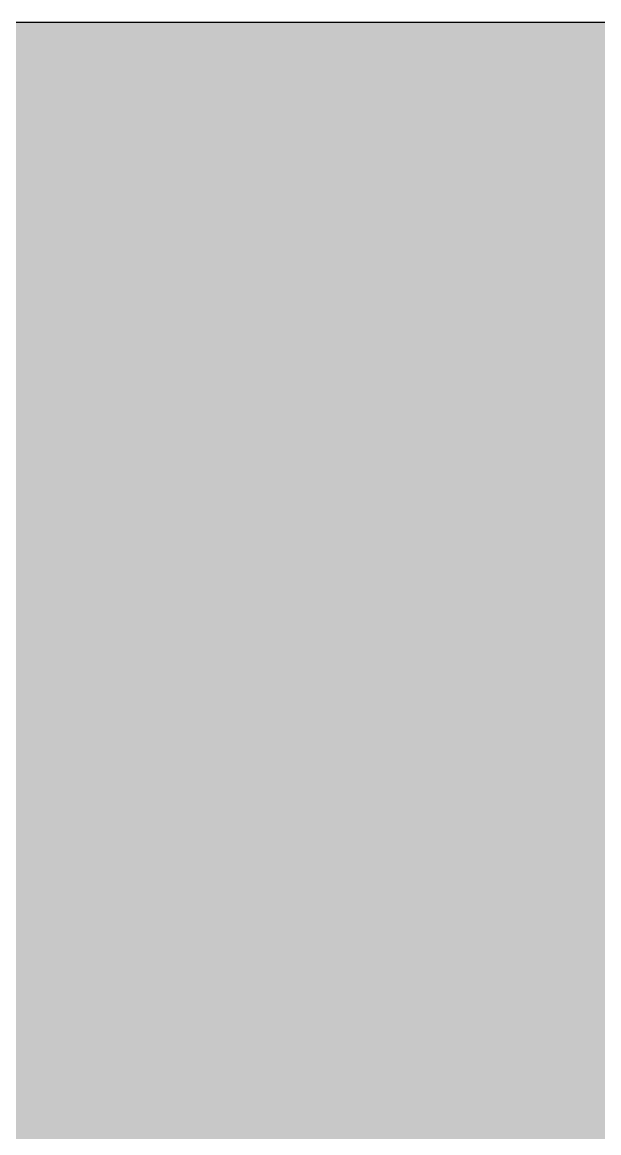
# Model space of a CAD drawing. Header units: millimetres. Extents: x 0 to 318, y 0 to 318.
# Drawn here: x 119.6 to 158.1, y 243.6 to 317.6 of the extents above; entities that cross this region are included whole.
import ezdxf

# ---------------------------------------------------------------- set-up
doc = ezdxf.new("R2010")
doc.units = ezdxf.units.MM

msp = doc.modelspace()

# ---------------------------------------------------------------- hatches: boundary and pattern name
msp.add_hatch(color=254).paths.add_polyline_path([(21.2189, 0.0536), (20.955, 0.0533), (20.6934, 0.0584), (20.4292, 0.066), (20.1676, 0.0787), (19.906, 0.094), (19.6469, 0.1118), (19.3853, 0.1321), (19.1262, 0.1549), (18.8671, 0.1829), (18.608, 0.2134), (18.349, 0.2464), (18.0924, 0.2845), (17.8359, 0.3251), (17.5793, 0.3683), (17.3253, 0.414), (17.0688, 0.4623), (16.8148, 0.5156), (16.5633, 0.5715), (16.3093, 0.6299), (16.0579, 0.6909), (15.809, 0.7544), (15.56, 0.823), (15.3111, 0.8941), (15.0622, 0.9677), (14.8158, 1.0439), (14.5694, 1.1227), (14.3256, 1.2065), (14.0818, 1.2903), (13.8379, 1.3792), (13.5966, 1.4707), (13.3579, 1.5646), (13.1191, 1.6637), (12.8803, 1.7628), (12.6441, 1.8669), (12.4079, 1.9736), (12.1742, 2.0803), (11.9405, 2.192), (11.7094, 2.3089), (11.4808, 2.4257), (11.2522, 2.5451), (11.0236, 2.6695), (10.7975, 2.794), (10.574, 2.9235), (10.3505, 3.0556), (10.1295, 3.1877), (9.9111, 3.3249), (9.6926, 3.4646), (9.4742, 3.6068), (9.2608, 3.7541), (9.0475, 3.9014), (8.8341, 4.0513), (8.6258, 4.2037), (8.4176, 4.3612), (8.2118, 4.5187), (8.0061, 4.6812), (7.8029, 4.8438), (7.6022, 5.0114), (7.4041, 5.1816), (7.206, 5.3518), (7.0129, 5.527), (6.8174, 5.7048), (6.6269, 5.8826), (6.4389, 6.0655), (6.2509, 6.2509), (6.0655, 6.4389), (5.8852, 6.6269), (5.7048, 6.8174), (5.527, 7.0104), (5.3518, 7.206), (5.1816, 7.4041), (5.0114, 7.6022), (4.8463, 7.8029), (4.6812, 8.0061), (4.5187, 8.2118), (4.3612, 8.4176), (4.2062, 8.6258), (4.0513, 8.8341), (3.9014, 9.0475), (3.7541, 9.2608), (3.6068, 9.4742), (3.4646, 9.6926), (3.3249, 9.9085), (3.1877, 10.1295), (3.0556, 10.3505), (2.9235, 10.574), (2.794, 10.7975), (2.6695, 11.0236), (2.5451, 11.2522), (2.4257, 11.4808), (2.3063, 11.7094), (2.192, 11.9405), (2.0803, 12.1742), (1.971, 12.4079), (1.8669, 12.6441), (1.7628, 12.8803), (1.6637, 13.1191), (1.5646, 13.3579), (1.4707, 13.5966), (1.3792, 13.8379), (1.2903, 14.0818), (1.2065, 14.3256), (1.1227, 14.5694), (1.0439, 14.8158), (0.9652, 15.0622), (0.8915, 15.3111), (0.823, 15.56), (0.7544, 15.809), (0.6883, 16.0604), (0.6274, 16.3093), (0.569, 16.5633), (0.5131, 16.8148), (0.4623, 17.0688), (0.4115, 17.3253), (0.3658, 17.5793), (0.3226, 17.8359), (0.2819, 18.0924), (0.2464, 18.3515), (0.2134, 18.608), (0.1829, 18.8671), (0.1549, 19.1262), (0.1295, 19.3878), (0.1092, 19.6469), (0.0914, 19.9085), (0.0762, 20.1701), (0.066, 20.4318), (0.0584, 20.6934), (0.0533, 20.955), (0.0508, 21.2192), (0.0522, 296.387), (0.0533, 296.6491), (0.0584, 296.9108), (0.066, 297.1724), (0.0762, 297.434), (0.0914, 297.6956), (0.1092, 297.9572), (0.1295, 298.2163), (0.1549, 298.4779), (0.1829, 298.737), (0.2134, 298.9961), (0.2464, 299.2526), (0.2819, 299.5117), (0.3226, 299.7683), (0.3658, 300.0248), (0.4115, 300.2788), (0.4623, 300.5328), (0.5131, 300.7868), (0.569, 301.0408), (0.6274, 301.2923), (0.6883, 301.5437), (0.7544, 301.7952), (0.823, 302.0441), (0.8915, 302.293), (0.9652, 302.5419), (1.0439, 302.7883), (1.1227, 303.0322), (1.2065, 303.2785), (1.2903, 303.5224), (1.3792, 303.7637), (1.4707, 304.005), (1.5646, 304.2463), (1.6637, 304.485), (1.7628, 304.7238), (1.8669, 304.96), (1.971, 305.1937), (2.0803, 305.4299), (2.192, 305.6611), (2.3063, 305.8922), (2.4257, 306.1233), (2.5451, 306.3519), (2.6695, 306.578), (2.794, 306.8041), (2.9235, 307.0301), (3.0556, 307.2511), (3.1877, 307.4746), (3.3249, 307.6931), (3.4646, 307.9115), (3.6068, 308.1274), (3.7541, 308.3433), (3.9014, 308.5567), (4.0513, 308.7675), (4.2062, 308.9783), (4.3612, 309.1866), (4.5187, 309.3923), (4.6812, 309.5981), (4.8463, 309.7987), (5.0114, 309.9994), (5.1816, 310.2), (5.3518, 310.3956), (5.527, 310.5912), (5.7048, 310.7842), (5.8852, 310.9747), (6.0655, 311.1652), (6.2509, 311.3532), (6.4389, 311.5361), (6.6269, 311.719), (6.8174, 311.8993), (7.0129, 312.0771), (7.206, 312.2498), (7.4041, 312.4225), (7.6022, 312.5927), (7.8029, 312.7578), (8.0061, 312.9229), (8.2118, 313.0829), (8.4176, 313.243), (8.6258, 313.3979), (8.8341, 313.5503), (9.0475, 313.7027), (9.2608, 313.85), (9.4742, 313.9948), (9.6926, 314.137), (9.9111, 314.2767), (10.1295, 314.4139), (10.3505, 314.5485), (10.574, 314.6806), (10.7975, 314.8101), (11.0236, 314.9346), (11.2522, 315.0591), (11.4808, 315.1784), (11.7094, 315.2953), (11.9405, 315.4096), (12.1742, 315.5213), (12.4079, 315.6306), (12.6441, 315.7372), (12.8803, 315.8414), (13.1191, 315.9404), (13.3579, 316.037), (13.5966, 316.1335), (13.8379, 316.2249), (14.0818, 316.3113), (14.3256, 316.3976), (14.5694, 316.4815), (14.8158, 316.5602), (15.0622, 316.6364), (15.3111, 316.7101), (15.56, 316.7812), (15.809, 316.8498), (16.0579, 316.9133), (16.3093, 316.9742), (16.5633, 317.0326), (16.8148, 317.0885), (17.0688, 317.1419), (17.3253, 317.1901), (17.5793, 317.2384), (17.8359, 317.2816), (18.0924, 317.3197), (18.349, 317.3578), (18.608, 317.3908), (18.8671, 317.4213), (19.1262, 317.4492), (19.3853, 317.4721), (19.6469, 317.4949), (19.906, 317.5127), (20.1676, 317.5254), (20.4292, 317.5381), (20.6934, 317.5457), (20.955, 317.5508), (21.2166, 317.5533), (296.3855, 317.5536), (296.6466, 317.5508), (296.9108, 317.5457), (297.1724, 317.5381), (297.434, 317.5254), (297.6956, 317.5127), (297.9572, 317.4949), (298.2163, 317.4721), (298.4754, 317.4492), (298.737, 317.4213), (298.9936, 317.3908), (299.2526, 317.3578), (299.5092, 317.3197), (299.7683, 317.2816), (300.0223, 317.2384), (300.2788, 317.1901), (300.5328, 317.1419), (300.7868, 317.0885), (301.0408, 317.0326), (301.2923, 316.9742), (301.5437, 316.9133), (301.7952, 316.8498), (302.0441, 316.7812), (302.293, 316.7101), (302.5419, 316.6364), (302.7883, 316.5602), (303.0322, 316.4815), (303.2785, 316.3976), (303.5224, 316.3113), (303.7637, 316.2249), (304.005, 316.1335), (304.2463, 316.037), (304.485, 315.9404), (304.7238, 315.8414), (304.96, 315.7372), (305.1962, 315.6306), (305.4299, 315.5213), (305.6611, 315.4096), (305.8922, 315.2953), (306.1233, 315.1784), (306.3519, 315.0591), (306.5805, 314.9346), (306.8066, 314.8101), (307.0301, 314.6806), (307.2536, 314.5485), (307.4746, 314.4139), (307.6931, 314.2767), (307.9115, 314.137), (308.1274, 313.9948), (308.3433, 313.85), (308.5567, 313.7027), (308.7675, 313.5503), (308.9783, 313.3979), (309.1866, 313.243), (309.3923, 313.0829), (309.5981, 312.9229), (309.7987, 312.7578), (310.0019, 312.5927), (310.2, 312.4225), (310.3956, 312.2498), (310.5912, 312.0771), (310.7842, 311.8993), (310.9773, 311.719), (311.1652, 311.5361), (311.3532, 311.3532), (311.5386, 311.1652), (311.719, 310.9747), (311.8993, 310.7842), (312.0771, 310.5912), (312.2498, 310.3956), (312.4225, 310.2), (312.5927, 309.9994), (312.7578, 309.7987), (312.9229, 309.5981), (313.0829, 309.3923), (313.243, 309.1866), (313.3979, 308.9783), (313.5528, 308.7675), (313.7027, 308.5567), (313.85, 308.3433), (313.9948, 308.1274), (314.137, 307.9115), (314.2767, 307.6931), (314.4139, 307.4746), (314.5485, 307.2511), (314.6806, 307.0301), (314.8101, 306.8041), (314.9346, 306.578), (315.0591, 306.3519), (315.1784, 306.1233), (315.2953, 305.8922), (315.4096, 305.6611), (315.5213, 305.4299), (315.6306, 305.1937), (315.7372, 304.96), (315.8388, 304.7238), (315.9404, 304.485), (316.037, 304.2463), (316.1309, 304.005), (316.2224, 303.7637), (316.3113, 303.5224), (316.3976, 303.2785), (316.4789, 303.0322), (316.5602, 302.7883), (316.6364, 302.5419), (316.7101, 302.293), (316.7812, 302.0441), (316.8472, 301.7952), (316.9133, 301.5437), (316.9742, 301.2923), (317.0326, 301.0408), (317.0885, 300.7868), (317.1393, 300.5328), (317.1901, 300.2788), (317.2358, 300.0248), (317.279, 299.7683), (317.3197, 299.5117), (317.3552, 299.2526), (317.3908, 298.9961), (317.4213, 298.737), (317.4467, 298.4779), (317.4721, 298.2163), (317.4924, 297.9572), (317.5102, 297.6956), (317.5254, 297.434), (317.5356, 297.1724), (317.5432, 296.9108), (317.5483, 296.6491), (317.5508, 296.385), (317.5522, 21.2203), (317.5483, 20.955), (317.5432, 20.6934), (317.5356, 20.4318), (317.5254, 20.1701), (317.5102, 19.9085), (317.4924, 19.6469), (317.4721, 19.3878), (317.4467, 19.1262), (317.4213, 18.8671), (317.3908, 18.608), (317.3552, 18.3515), (317.3197, 18.0924), (317.279, 17.8359), (317.2358, 17.5793), (317.1901, 17.3253), (317.1393, 17.0688), (317.0885, 16.8148), (317.0326, 16.5633), (316.9742, 16.3093), (316.9133, 16.0604), (316.8472, 15.809), (316.7812, 15.56), (316.7101, 15.3111), (316.6364, 15.0622), (316.5602, 14.8158), (316.4789, 14.5694), (316.3976, 14.3256), (316.3113, 14.0818), (316.2224, 13.8379), (316.1309, 13.5966), (316.037, 13.3579), (315.9404, 13.1191), (315.8388, 12.8803), (315.7372, 12.6441), (315.6306, 12.4079), (315.5213, 12.1742), (315.4096, 11.9405), (315.2953, 11.7094), (315.1784, 11.4808), (315.0591, 11.2522), (314.9346, 11.0236), (314.8101, 10.7975), (314.6806, 10.574), (314.5485, 10.3505), (314.4139, 10.1295), (314.2767, 9.9085), (314.137, 9.6926), (313.9948, 9.4742), (313.85, 9.2608), (313.7027, 9.0475), (313.5528, 8.8341), (313.3979, 8.6258), (313.243, 8.4176), (313.0829, 8.2118), (312.9229, 8.0061), (312.7578, 7.8029), (312.5927, 7.6022), (312.4225, 7.4041), (312.2498, 7.206), (312.0771, 7.0104), (311.8993, 6.8174), (311.719, 6.6269), (311.5386, 6.4389), (311.3532, 6.2509), (311.1652, 6.0655), (310.9773, 5.8826), (310.7842, 5.7048), (310.5912, 5.527), (310.3956, 5.3518), (310.2, 5.1816), (310.0019, 5.0114), (309.7987, 4.8438), (309.5981, 4.6812), (309.3923, 4.5187), (309.1866, 4.3612), (308.9783, 4.2037), (308.7675, 4.0513), (308.5567, 3.9014), (308.3433, 3.7541), (308.1274, 3.6068), (307.9115, 3.4646), (307.6931, 3.3249), (307.4746, 3.1877), (307.2536, 3.0556), (307.0301, 2.9235), (306.8066, 2.794), (306.5805, 2.6695), (306.3519, 2.5451), (306.1233, 2.4257), (305.8922, 2.3089), (305.6611, 2.192), (305.4299, 2.0803), (305.1962, 1.9736), (304.96, 1.8669), (304.7238, 1.7628), (304.485, 1.6637), (304.2463, 1.5646), (304.005, 1.4707), (303.7637, 1.3792), (303.5224, 1.2903), (303.2785, 1.2065), (303.0322, 1.1227), (302.7883, 1.0439), (302.5419, 0.9677), (302.293, 0.8941), (302.0441, 0.823), (301.7952, 0.7544), (301.5437, 0.6909), (301.2923, 0.6299), (301.0408, 0.5715), (300.7868, 0.5156), (300.5328, 0.4623), (300.2788, 0.414), (300.0223, 0.3683), (299.7683, 0.3251), (299.5092, 0.2845), (299.2526, 0.2464), (298.9936, 0.2134), (298.737, 0.1829), (298.4754, 0.1549), (298.2163, 0.1321), (297.9572, 0.1118), (297.6956, 0.094), (297.434, 0.0787), (297.1724, 0.066), (296.9108, 0.0584), (296.6466, 0.0533), (296.385, 0.0533)])
h = msp.add_hatch(color=59)
h.paths.add_polyline_path([(21.2189, 5.3453), (21.021, 5.3442), (20.8229, 5.3492), (20.6273, 5.3543), (20.4318, 5.3645), (20.2336, 5.3746), (20.0381, 5.3873), (19.8425, 5.4026), (19.6494, 5.4229), (19.4539, 5.4432), (19.2608, 5.4661), (19.0678, 5.4915), (18.8747, 5.5169), (18.6817, 5.5474), (18.4887, 5.5804), (18.2982, 5.6159), (18.1077, 5.6515), (17.9172, 5.6921), (17.7267, 5.7328), (17.5362, 5.776), (17.3482, 5.8217), (17.1602, 5.8699), (16.9723, 5.9207), (16.7869, 5.9741), (16.6014, 6.03), (16.416, 6.0884), (16.2306, 6.1468), (16.0477, 6.2103), (15.8648, 6.2738), (15.6845, 6.3398), (15.5016, 6.4084), (15.3213, 6.4795), (15.1435, 6.5532), (14.9657, 6.6269), (14.7879, 6.7056), (14.6101, 6.7843), (14.4348, 6.8656), (14.2596, 6.9494), (14.0868, 7.0358), (13.9141, 7.1222), (13.7439, 7.2136), (13.5712, 7.305), (13.4036, 7.4016), (13.2359, 7.4981), (13.0683, 7.5946), (12.9007, 7.6962), (12.7356, 7.7978), (12.573, 7.9045), (12.4104, 8.0112), (12.2504, 8.1204), (12.0904, 8.2296), (11.9304, 8.3439), (11.7729, 8.4582), (11.618, 8.575), (11.463, 8.6944), (11.3081, 8.8163), (11.1582, 8.9383), (11.0058, 9.0627), (10.856, 9.1897), (10.7086, 9.3193), (10.5639, 9.4513), (10.4191, 9.5834), (10.2743, 9.718), (10.1321, 9.8552), (9.9924, 9.9924), (9.8527, 10.1346), (9.718, 10.2743), (9.5834, 10.4191), (9.4488, 10.5639), (9.3193, 10.7112), (9.1897, 10.8585), (9.0627, 11.0058), (8.9383, 11.1582), (8.8138, 11.3106), (8.6944, 11.463), (8.575, 11.618), (8.4582, 11.7729), (8.3439, 11.9304), (8.2296, 12.0904), (8.1178, 12.2504), (8.0112, 12.4104), (7.9019, 12.573), (7.7978, 12.7381), (7.6962, 12.9007), (7.5946, 13.0683), (7.4955, 13.2359), (7.399, 13.4036), (7.305, 13.5712), (7.2136, 13.7439), (7.1222, 13.9141), (7.0358, 14.0868), (6.9494, 14.2596), (6.8656, 14.4348), (6.7843, 14.6101), (6.7031, 14.7879), (6.6269, 14.9657), (6.5507, 15.1435), (6.477, 15.3213), (6.4084, 15.5016), (6.3398, 15.6845), (6.2713, 15.8648), (6.2078, 16.0477), (6.1468, 16.2306), (6.0858, 16.416), (6.03, 16.6014), (5.9741, 16.7869), (5.9207, 16.9748), (5.8699, 17.1602), (5.8217, 17.3482), (5.776, 17.5362), (5.7302, 17.7267), (5.6896, 17.9172), (5.6515, 18.1077), (5.6134, 18.2982), (5.5778, 18.4887), (5.5474, 18.6817), (5.5169, 18.8747), (5.4889, 19.0678), (5.4635, 19.2608), (5.4407, 19.4539), (5.4204, 19.6494), (5.4026, 19.845), (5.3873, 20.0406), (5.3721, 20.2362), (5.3619, 20.4318), (5.3543, 20.6273), (5.3467, 20.8255), (5.3442, 21.021), (5.3416, 21.2192), (5.3439, 296.387), (5.3442, 296.5831), (5.3467, 296.7787), (5.3543, 296.9768), (5.3619, 297.1724), (5.3721, 297.368), (5.3873, 297.5635), (5.4026, 297.7591), (5.4204, 297.9547), (5.4407, 298.1477), (5.4635, 298.3433), (5.4889, 298.5364), (5.5169, 298.7294), (5.5474, 298.9224), (5.5778, 299.1155), (5.6134, 299.306), (5.6515, 299.4965), (5.6896, 299.687), (5.7302, 299.8775), (5.776, 300.0654), (5.8217, 300.2559), (5.8699, 300.4439), (5.9207, 300.6293), (5.9741, 300.8173), (6.03, 301.0027), (6.0858, 301.1881), (6.1468, 301.371), (6.2078, 301.5539), (6.2713, 301.7368), (6.3398, 301.9196), (6.4084, 302.1), (6.477, 302.2803), (6.5507, 302.4607), (6.6269, 302.6385), (6.7031, 302.8163), (6.7843, 302.9915), (6.8656, 303.1693), (6.9494, 303.342), (7.0358, 303.5173), (7.1222, 303.69), (7.2136, 303.8602), (7.305, 304.0304), (7.399, 304.2006), (7.4955, 304.3682), (7.5946, 304.5358), (7.6962, 304.7009), (7.7978, 304.866), (7.9019, 305.0311), (8.0112, 305.1937), (8.1178, 305.3537), (8.2296, 305.5137), (8.3439, 305.6738), (8.4582, 305.8312), (8.575, 305.9862), (8.6944, 306.1411), (8.8138, 306.2935), (8.9383, 306.4459), (9.0627, 306.5958), (9.1897, 306.7456), (9.3193, 306.893), (9.4488, 307.0403), (9.5834, 307.1851), (9.718, 307.3298), (9.8527, 307.4695), (9.9924, 307.6118), (10.1321, 307.7489), (10.2743, 307.8861), (10.4191, 308.0207), (10.5639, 308.1528), (10.7086, 308.2849), (10.856, 308.4144), (11.0058, 308.5414), (11.1582, 308.6659), (11.3081, 308.7878), (11.463, 308.9097), (11.618, 309.0291), (11.7729, 309.1459), (11.9304, 309.2602), (12.0904, 309.3745), (12.2504, 309.4838), (12.4104, 309.593), (12.573, 309.6997), (12.7356, 309.8038), (12.9007, 309.9079), (13.0683, 310.0095), (13.2359, 310.1061), (13.4036, 310.2026), (13.5712, 310.2991), (13.7439, 310.3905), (13.9141, 310.4794), (14.0868, 310.5683), (14.2596, 310.6547), (14.4348, 310.7385), (14.6101, 310.8198), (14.7879, 310.8985), (14.9657, 310.9773), (15.1435, 311.0509), (15.3213, 311.1246), (15.5016, 311.1957), (15.6845, 311.2643), (15.8648, 311.3303), (16.0477, 311.3938), (16.2306, 311.4573), (16.416, 311.5158), (16.6014, 311.5742), (16.7869, 311.6301), (16.9723, 311.6834), (17.1602, 311.7342), (17.3482, 311.7825), (17.5362, 311.8282), (17.7267, 311.8714), (17.9172, 311.9145), (18.1077, 311.9526), (18.2982, 311.9907), (18.4887, 312.0238), (18.6817, 312.0568), (18.8747, 312.0873), (19.0678, 312.1152), (19.2608, 312.1406), (19.4539, 312.1635), (19.6494, 312.1838), (19.8425, 312.2016), (20.0381, 312.2168), (20.2336, 312.2295), (20.4318, 312.2422), (20.6273, 312.2498), (20.8229, 312.2549), (21.021, 312.26), (21.2166, 312.26), (296.3855, 312.262), (296.5806, 312.26), (296.7787, 312.2549), (296.9743, 312.2498), (297.1724, 312.2422), (297.368, 312.2295), (297.5635, 312.2168), (297.7591, 312.2016), (297.9547, 312.1838), (298.1477, 312.1635), (298.3433, 312.1406), (298.5364, 312.1152), (298.7294, 312.0873), (298.9224, 312.0568), (299.1129, 312.0238), (299.306, 311.9907), (299.4965, 311.9526), (299.687, 311.9145), (299.8775, 311.8714), (300.0654, 311.8282), (300.2534, 311.7825), (300.4414, 311.7342), (300.6293, 311.6834), (300.8173, 311.6301), (301.0027, 311.5742), (301.1881, 311.5158), (301.371, 311.4573), (301.5539, 311.3938), (301.7368, 311.3303), (301.9196, 311.2643), (302.1, 311.1957), (302.2803, 311.1246), (302.4607, 311.0509), (302.6385, 310.9773), (302.8163, 310.8985), (302.9915, 310.8198), (303.1693, 310.7385), (303.342, 310.6547), (303.5173, 310.5683), (303.69, 310.4794), (303.8602, 310.3905), (304.0304, 310.2991), (304.2006, 310.2026), (304.3682, 310.1061), (304.5358, 310.0095), (304.7009, 309.9079), (304.866, 309.8038), (305.0311, 309.6997), (305.1912, 309.593), (305.3537, 309.4838), (305.5137, 309.3745), (305.6712, 309.2602), (305.8287, 309.1459), (305.9862, 309.0291), (306.1411, 308.9097), (306.2935, 308.7878), (306.4459, 308.6659), (306.5958, 308.5414), (306.7456, 308.4144), (306.893, 308.2849), (307.0403, 308.1528), (307.1851, 308.0207), (307.3273, 307.8861), (307.4695, 307.7489), (307.6092, 307.6118), (307.7489, 307.4695), (307.8861, 307.3298), (308.0207, 307.1851), (308.1528, 307.0403), (308.2849, 306.893), (308.4119, 306.7456), (308.5389, 306.5958), (308.6659, 306.4459), (308.7878, 306.2935), (308.9097, 306.1411), (309.0266, 305.9862), (309.1459, 305.8312), (309.2602, 305.6738), (309.372, 305.5137), (309.4838, 305.3537), (309.593, 305.1937), (309.6997, 305.0311), (309.8038, 304.866), (309.9079, 304.7009), (310.007, 304.5358), (310.1061, 304.3682), (310.2026, 304.2006), (310.2966, 304.0304), (310.3905, 303.8602), (310.4794, 303.69), (310.5683, 303.5173), (310.6547, 303.342), (310.7385, 303.1693), (310.8198, 302.9915), (310.8985, 302.8163), (310.9773, 302.6385), (311.0509, 302.4607), (311.1246, 302.2803), (311.1957, 302.1), (311.2643, 301.9196), (311.3303, 301.7368), (311.3938, 301.5539), (311.4573, 301.371), (311.5158, 301.1881), (311.5742, 301.0027), (311.6275, 300.8173), (311.6809, 300.6293), (311.7317, 300.4439), (311.7799, 300.2559), (311.8256, 300.0654), (311.8714, 299.8775), (311.912, 299.687), (311.9526, 299.4965), (311.9882, 299.306), (312.0238, 299.1155), (312.0542, 298.9224), (312.0847, 298.7294), (312.1127, 298.5364), (312.1381, 298.3433), (312.1609, 298.1477), (312.1812, 297.9547), (312.199, 297.7591), (312.2143, 297.5635), (312.2295, 297.368), (312.2397, 297.1724), (312.2473, 296.9768), (312.2549, 296.7787), (312.2574, 296.5831), (312.26, 296.385), (312.2605, 21.2203), (312.2574, 21.021), (312.2549, 20.8255), (312.2473, 20.6273), (312.2397, 20.4318), (312.2295, 20.2362), (312.2143, 20.0406), (312.199, 19.845), (312.1812, 19.6494), (312.1609, 19.4539), (312.1381, 19.2608), (312.1127, 19.0678), (312.0847, 18.8747), (312.0542, 18.6817), (312.0238, 18.4887), (311.9882, 18.2982), (311.9526, 18.1077), (311.912, 17.9172), (311.8714, 17.7267), (311.8256, 17.5362), (311.7799, 17.3482), (311.7317, 17.1602), (311.6809, 16.9748), (311.6275, 16.7869), (311.5742, 16.6014), (311.5158, 16.416), (311.4573, 16.2306), (311.3938, 16.0477), (311.3303, 15.8648), (311.2643, 15.6845), (311.1957, 15.5016), (311.1246, 15.3213), (311.0509, 15.1435), (310.9773, 14.9657), (310.8985, 14.7879), (310.8198, 14.6101), (310.7385, 14.4348), (310.6547, 14.2596), (310.5683, 14.0868), (310.4794, 13.9141), (310.3905, 13.7439), (310.2966, 13.5712), (310.2026, 13.4036), (310.1061, 13.2359), (310.007, 13.0683), (309.9079, 12.9007), (309.8038, 12.7381), (309.6997, 12.573), (309.593, 12.4104), (309.4838, 12.2504), (309.372, 12.0904), (309.2602, 11.9304), (309.1459, 11.7729), (309.0266, 11.618), (308.9097, 11.463), (308.7878, 11.3106), (308.6659, 11.1582), (308.5389, 11.0058), (308.4119, 10.8585), (308.2849, 10.7112), (308.1528, 10.5639), (308.0207, 10.4191), (307.8861, 10.2743), (307.7489, 10.1346), (307.6092, 9.9924), (307.4695, 9.8552), (307.3273, 9.718), (307.1851, 9.5834), (307.0403, 9.4513), (306.893, 9.3193), (306.7456, 9.1897), (306.5958, 9.0627), (306.4459, 8.9383), (306.2935, 8.8163), (306.1411, 8.6944), (305.9862, 8.575), (305.8287, 8.4582), (305.6712, 8.3439), (305.5137, 8.2296), (305.3537, 8.1204), (305.1912, 8.0112), (305.0311, 7.9045), (304.866, 7.7978), (304.7009, 7.6962), (304.5358, 7.5946), (304.3682, 7.4981), (304.2006, 7.4016), (304.0304, 7.305), (303.8602, 7.2136), (303.69, 7.1222), (303.5173, 7.0358), (303.342, 6.9494), (303.1693, 6.8656), (302.9915, 6.7843), (302.8163, 6.7056), (302.6385, 6.6269), (302.4607, 6.5532), (302.2803, 6.4795), (302.1, 6.4084), (301.9196, 6.3398), (301.7368, 6.2738), (301.5539, 6.2103), (301.371, 6.1468), (301.1881, 6.0884), (301.0027, 6.03), (300.8173, 5.9741), (300.6293, 5.9207), (300.4414, 5.8699), (300.2534, 5.8217), (300.0654, 5.776), (299.8775, 5.7328), (299.687, 5.6921), (299.4965, 5.6515), (299.306, 5.6159), (299.1129, 5.5804), (298.9224, 5.5474), (298.7294, 5.5169), (298.5364, 5.4915), (298.3433, 5.4661), (298.1477, 5.4432), (297.9547, 5.4229), (297.7591, 5.4026), (297.5635, 5.3873), (297.368, 5.3746), (297.1724, 5.3645), (296.9743, 5.3543), (296.7787, 5.3492), (296.5806, 5.3442), (296.385, 5.3442)])
h.paths.add_polyline_path([(21.2189, 12.4008), (20.9906, 12.4028), (20.7645, 12.4104), (20.5384, 12.4257), (20.3149, 12.446), (20.0939, 12.4714), (19.8755, 12.5019), (19.6571, 12.5374), (19.4412, 12.5781), (19.2253, 12.6263), (19.0144, 12.6771), (18.8036, 12.733), (18.5953, 12.7965), (18.3896, 12.8626), (18.1864, 12.9337), (17.9832, 13.0124), (17.7851, 13.0937), (17.5895, 13.1775), (17.3939, 13.269), (17.2034, 13.3655), (17.0155, 13.4645), (16.8275, 13.5687), (16.6446, 13.6754), (16.4643, 13.7897), (16.2865, 13.9065), (16.1138, 14.0259), (15.941, 14.1503), (15.7734, 14.2799), (15.6083, 14.4145), (15.4457, 14.5491), (15.2883, 14.6914), (15.1333, 14.8336), (14.9809, 14.9835), (14.8336, 15.1333), (14.6888, 15.2883), (14.5491, 15.4483), (14.412, 15.6083), (14.2799, 15.7734), (14.1503, 15.941), (14.0259, 16.1138), (13.904, 16.2865), (13.7871, 16.4643), (13.6754, 16.6446), (13.5661, 16.83), (13.462, 17.0155), (13.3629, 17.2034), (13.269, 17.3939), (13.1775, 17.5895), (13.0912, 17.7851), (13.0099, 17.9857), (12.9337, 18.1864), (12.8626, 18.3896), (12.794, 18.5953), (12.733, 18.8036), (12.6771, 19.0144), (12.6238, 19.2278), (12.5781, 19.4412), (12.5349, 19.6571), (12.4993, 19.8755), (12.4689, 20.0965), (12.4435, 20.3175), (12.4231, 20.541), (12.4104, 20.7645), (12.4003, 20.9906), (12.3977, 21.2192), (12.3994, 296.387), (12.4003, 296.6136), (12.4104, 296.8396), (12.4231, 297.0632), (12.4435, 297.2867), (12.4689, 297.5077), (12.4993, 297.7286), (12.5349, 297.9471), (12.5781, 298.163), (12.6238, 298.3763), (12.6771, 298.5897), (12.733, 298.8005), (12.794, 299.0088), (12.8626, 299.2145), (12.9337, 299.4177), (13.0099, 299.6184), (13.0912, 299.8191), (13.1775, 300.0146), (13.269, 300.2077), (13.3629, 300.4007), (13.462, 300.5887), (13.5661, 300.7741), (13.6754, 300.9595), (13.7871, 301.1399), (13.904, 301.3151), (14.0259, 301.4904), (14.1503, 301.6631), (14.2799, 301.8307), (14.412, 301.9958), (14.5491, 302.1559), (14.6888, 302.3159), (14.8336, 302.4708), (14.9809, 302.6207), (15.1333, 302.7705), (15.2883, 302.9128), (15.4457, 303.055), (15.6083, 303.1896), (15.7734, 303.3243), (15.941, 303.4538), (16.1138, 303.5783), (16.2865, 303.6976), (16.4643, 303.8145), (16.6446, 303.9288), (16.8275, 304.0355), (17.0155, 304.1396), (17.2034, 304.2412), (17.3939, 304.3352), (17.5895, 304.4266), (17.7851, 304.513), (17.9832, 304.5943), (18.1864, 304.6705), (18.3896, 304.7416), (18.5953, 304.8076), (18.8036, 304.8711), (19.0144, 304.927), (19.2253, 304.9803), (19.4412, 305.0261), (19.6571, 305.0667), (19.8755, 305.1023), (20.0939, 305.1353), (20.3149, 305.1607), (20.5384, 305.1785), (20.7645, 305.1937), (20.9906, 305.2013), (21.2166, 305.2039), (296.3855, 305.2064), (296.611, 305.2013), (296.8371, 305.1937), (297.0632, 305.1785), (297.2867, 305.1607), (297.5077, 305.1353), (297.7286, 305.1023), (297.9445, 305.0667), (298.163, 305.0261), (298.3763, 304.9803), (298.5897, 304.927), (298.798, 304.8711), (299.0063, 304.8076), (299.212, 304.7416), (299.4177, 304.6705), (299.6184, 304.5943), (299.8165, 304.513), (300.0146, 304.4266), (300.2077, 304.3352), (300.4007, 304.2412), (300.5887, 304.1396), (300.7741, 304.0355), (300.957, 303.9288), (301.1373, 303.8145), (301.3151, 303.6976), (301.4904, 303.5783), (301.6606, 303.4538), (301.8307, 303.3243), (301.9933, 303.1896), (302.1559, 303.055), (302.3133, 302.9128), (302.4683, 302.7705), (302.6207, 302.6207), (302.768, 302.4708), (302.9128, 302.3159), (303.0525, 302.1559), (303.1896, 301.9958), (303.3217, 301.8307), (303.4513, 301.6631), (303.5757, 301.4904), (303.6976, 301.3151), (303.8145, 301.1399), (303.9262, 300.9595), (304.0355, 300.7741), (304.1396, 300.5887), (304.2387, 300.4007), (304.3352, 300.2077), (304.4241, 300.0146), (304.5104, 299.8191), (304.5917, 299.6184), (304.6679, 299.4177), (304.7416, 299.2145), (304.8076, 299.0088), (304.8686, 298.8005), (304.927, 298.5897), (304.9778, 298.3763), (305.0235, 298.163), (305.0667, 297.9471), (305.1023, 297.7286), (305.1327, 297.5077), (305.1581, 297.2867), (305.1785, 297.0632), (305.1912, 296.8396), (305.2013, 296.6136), (305.2039, 296.385), (305.205, 21.2203), (305.2013, 20.9906), (305.1912, 20.7645), (305.1785, 20.541), (305.1581, 20.3175), (305.1327, 20.0965), (305.1023, 19.8755), (305.0667, 19.6571), (305.0235, 19.4412), (304.9778, 19.2278), (304.927, 19.0144), (304.8686, 18.8036), (304.8076, 18.5953), (304.7416, 18.3896), (304.6679, 18.1864), (304.5917, 17.9857), (304.5104, 17.7851), (304.4241, 17.5895), (304.3352, 17.3939), (304.2387, 17.2034), (304.1396, 17.0155), (304.0355, 16.83), (303.9262, 16.6446), (303.8145, 16.4643), (303.6976, 16.2865), (303.5757, 16.1138), (303.4513, 15.941), (303.3217, 15.7734), (303.1896, 15.6083), (303.0525, 15.4483), (302.9128, 15.2883), (302.768, 15.1333), (302.6207, 14.9835), (302.4683, 14.8336), (302.3133, 14.6914), (302.1559, 14.5491), (301.9933, 14.4145), (301.8307, 14.2799), (301.6606, 14.1503), (301.4904, 14.0259), (301.3151, 13.9065), (301.1373, 13.7897), (300.957, 13.6754), (300.7741, 13.5687), (300.5887, 13.4645), (300.4007, 13.3655), (300.2077, 13.269), (300.0146, 13.1775), (299.8165, 13.0937), (299.6184, 13.0124), (299.4177, 12.9337), (299.212, 12.8626), (299.0063, 12.7965), (298.798, 12.733), (298.5897, 12.6771), (298.3763, 12.6263), (298.163, 12.5781), (297.9445, 12.5374), (297.7286, 12.5019), (297.5077, 12.4714), (297.2867, 12.446), (297.0632, 12.4257), (296.8371, 12.4104), (296.611, 12.4028), (296.385, 12.4003)], flags=16)
h = msp.add_hatch(color=59)
edge = h.paths.add_edge_path()
edge.add_line((153.6732, 266.5772), (153.6675, 267.208))
edge.add_line((153.6675, 267.208), (153.6598, 267.8303))
edge.add_line((153.6598, 267.8303), (153.6421, 268.445))
edge.add_line((153.6421, 268.445), (153.6192, 269.052))
edge.add_line((153.6192, 269.052), (153.5887, 269.6515))
edge.add_line((153.5887, 269.6515), (153.5532, 270.2408))
edge.add_line((153.5532, 270.2408), (153.51, 270.8224))
edge.add_line((153.51, 270.8224), (153.4592, 271.3939))
edge.add_line((153.4592, 271.3939), (153.4008, 271.9603))
edge.add_line((153.4008, 271.9603), (153.3373, 272.5141))
edge.add_line((153.3373, 272.5141), (153.2687, 273.0627))
edge.add_line((153.2687, 273.0627), (153.1899, 273.6012))
edge.add_line((153.1899, 273.6012), (153.1061, 274.132))
edge.add_line((153.1061, 274.132), (153.0147, 274.6527))
edge.add_line((153.0147, 274.6527), (152.9156, 275.1633))
edge.add_line((152.9156, 275.1633), (152.8115, 275.6662))
edge.add_line((152.8115, 275.6662), (152.6997, 276.1615))
edge.add_line((152.6997, 276.1615), (152.5803, 276.6466))
edge.add_line((152.5803, 276.6466), (152.4533, 277.1216))
edge.add_line((152.4533, 277.1216), (152.3187, 277.589))
edge.add_line((152.3187, 277.589), (152.179, 278.0462))
edge.add_line((152.179, 278.0462), (152.0317, 278.4958))
edge.add_line((152.0317, 278.4958), (151.8768, 278.9326))
edge.add_line((151.8768, 278.9326), (151.7142, 279.3619))
edge.add_line((151.7142, 279.3619), (151.544, 279.7835))
edge.add_line((151.544, 279.7835), (151.3688, 280.1925))
edge.add_line((151.3688, 280.1925), (151.1859, 280.5938))
edge.add_line((151.1859, 280.5938), (150.9928, 280.985))
edge.add_line((150.9928, 280.985), (150.7947, 281.366))
edge.add_line((150.7947, 281.366), (150.589, 281.7393))
edge.add_line((150.589, 281.7393), (150.3756, 282.1))
edge.add_line((150.3756, 282.1), (150.1572, 282.4531))
edge.add_line((150.1572, 282.4531), (149.9286, 282.796))
edge.add_line((149.9286, 282.796), (149.6924, 283.1287))
edge.add_line((149.6924, 283.1287), (149.4511, 283.4488))
edge.add_line((149.4511, 283.4488), (149.1996, 283.7612))
edge.add_line((149.1996, 283.7612), (148.9405, 284.0634))
edge.add_line((148.9405, 284.0634), (148.6764, 284.3555))
edge.add_line((148.6764, 284.3555), (148.4046, 284.6375))
edge.add_line((148.4046, 284.6375), (148.1226, 284.9093))
edge.add_line((148.1226, 284.9093), (147.8356, 285.1683))
edge.add_line((147.8356, 285.1683), (147.5384, 285.4198))
edge.add_line((147.5384, 285.4198), (147.2362, 285.6586))
edge.add_line((147.2362, 285.6586), (146.9238, 285.8872))
edge.add_line((146.9238, 285.8872), (146.6037, 286.1056))
edge.add_line((146.6037, 286.1056), (146.2786, 286.3139))
edge.add_line((146.2786, 286.3139), (145.9433, 286.512))
edge.add_line((145.9433, 286.512), (145.6004, 286.6974))
edge.add_line((145.6004, 286.6974), (145.2499, 286.8727))
edge.add_line((145.2499, 286.8727), (144.8918, 287.0378))
edge.add_line((144.8918, 287.0378), (144.526, 287.1927))
edge.add_line((144.526, 287.1927), (144.1526, 287.335))
edge.add_line((144.1526, 287.335), (143.7716, 287.467))
edge.add_line((143.7716, 287.467), (143.3805, 287.5864))
edge.add_line((143.3805, 287.5864), (142.9842, 287.6956))
edge.add_line((142.9842, 287.6956), (142.5778, 287.7947))
edge.add_line((142.5778, 287.7947), (142.1638, 287.8811))
edge.add_line((142.1638, 287.8811), (141.7422, 287.9547))
edge.add_line((141.7422, 287.9547), (141.3104, 288.0208))
edge.add_line((141.3104, 288.0208), (140.8735, 288.0716))
edge.add_line((140.8735, 288.0716), (140.4264, 288.1122))
edge.add_line((140.4264, 288.1122), (139.9718, 288.1427))
edge.add_line((139.9718, 288.1427), (139.5095, 288.1605))
edge.add_line((139.5095, 288.1605), (139.0396, 288.1655))
edge.add_line((139.0396, 288.1655), (138.5672, 288.1605))
edge.add_line((138.5672, 288.1605), (138.1049, 288.1427))
edge.add_line((138.1049, 288.1427), (137.6502, 288.1122))
edge.add_line((137.6502, 288.1122), (137.2032, 288.0716))
edge.add_line((137.2032, 288.0716), (136.7663, 288.0208))
edge.add_line((136.7663, 288.0208), (136.3345, 287.9547))
edge.add_line((136.3345, 287.9547), (135.9129, 287.8811))
edge.add_line((135.9129, 287.8811), (135.4988, 287.7947))
edge.add_line((135.4988, 287.7947), (135.095, 287.6956))
edge.add_line((135.095, 287.6956), (134.6962, 287.5864))
edge.add_line((134.6962, 287.5864), (134.3076, 287.467))
edge.add_line((134.3076, 287.467), (133.924, 287.335))
edge.add_line((133.924, 287.335), (133.5507, 287.1927))
edge.add_line((133.5507, 287.1927), (133.1849, 287.0378))
edge.add_line((133.1849, 287.0378), (132.8268, 286.8727))
edge.add_line((132.8268, 286.8727), (132.4762, 286.6974))
edge.add_line((132.4762, 286.6974), (132.1333, 286.512))
edge.add_line((132.1333, 286.512), (131.7981, 286.3139))
edge.add_line((131.7981, 286.3139), (131.4729, 286.1056))
edge.add_line((131.4729, 286.1056), (131.1529, 285.8872))
edge.add_line((131.1529, 285.8872), (130.843, 285.6586))
edge.add_line((130.843, 285.6586), (130.5382, 285.4198))
edge.add_line((130.5382, 285.4198), (130.2436, 285.1683))
edge.add_line((130.2436, 285.1683), (129.954, 284.9093))
edge.add_line((129.954, 284.9093), (129.6746, 284.6375))
edge.add_line((129.6746, 284.6375), (129.4003, 284.3555))
edge.add_line((129.4003, 284.3555), (129.1361, 284.0634))
edge.add_line((129.1361, 284.0634), (128.8771, 283.7612))
edge.add_line((128.8771, 283.7612), (128.6281, 283.4488))
edge.add_line((128.6281, 283.4488), (128.3843, 283.1287))
edge.add_line((128.3843, 283.1287), (128.1481, 282.796))
edge.add_line((128.1481, 282.796), (127.922, 282.4531))
edge.add_line((127.922, 282.4531), (127.701, 282.1))
edge.add_line((127.701, 282.1), (127.4877, 281.7393))
edge.add_line((127.4877, 281.7393), (127.2819, 281.366))
edge.add_line((127.2819, 281.366), (127.0838, 280.985))
edge.add_line((127.0838, 280.985), (126.8933, 280.5938))
edge.add_line((126.8933, 280.5938), (126.7079, 280.1925))
edge.add_line((126.7079, 280.1925), (126.5326, 279.7835))
edge.add_line((126.5326, 279.7835), (126.3625, 279.3619))
edge.add_line((126.3625, 279.3619), (126.1999, 278.9326))
edge.add_line((126.1999, 278.9326), (126.045, 278.4958))
edge.add_line((126.045, 278.4958), (125.8976, 278.0462))
edge.add_line((125.8976, 278.0462), (125.7579, 277.589))
edge.add_line((125.7579, 277.589), (125.6233, 277.1216))
edge.add_line((125.6233, 277.1216), (125.4989, 276.6466))
edge.add_line((125.4989, 276.6466), (125.3795, 276.1615))
edge.add_line((125.3795, 276.1615), (125.2652, 275.6662))
edge.add_line((125.2652, 275.6662), (125.161, 275.1633))
edge.add_line((125.161, 275.1633), (125.062, 274.6527))
edge.add_line((125.062, 274.6527), (124.9705, 274.132))
edge.add_line((124.9705, 274.132), (124.8867, 273.6012))
edge.add_line((124.8867, 273.6012), (124.8105, 273.0627))
edge.add_line((124.8105, 273.0627), (124.7394, 272.5141))
edge.add_line((124.7394, 272.5141), (124.6759, 271.9603))
edge.add_line((124.6759, 271.9603), (124.6175, 271.3939))
edge.add_line((124.6175, 271.3939), (124.5692, 270.8224))
edge.add_line((124.5692, 270.8224), (124.5235, 270.2408))
edge.add_line((124.5235, 270.2408), (124.4879, 269.6515))
edge.add_line((124.4879, 269.6515), (124.4575, 269.052))
edge.add_line((124.4575, 269.052), (124.4346, 268.445))
edge.add_line((124.4346, 268.445), (124.4194, 267.8303))
edge.add_line((124.4194, 267.8303), (124.4092, 267.208))
edge.add_line((124.4092, 267.208), (124.4041, 266.5755))
edge.add_line((124.4041, 266.5755), (124.4092, 265.9456))
edge.add_line((124.4092, 265.9456), (124.4194, 265.3208))
edge.add_line((124.4194, 265.3208), (124.4346, 264.7061))
edge.add_line((124.4346, 264.7061), (124.4575, 264.099))
edge.add_line((124.4575, 264.099), (124.4879, 263.5021))
edge.add_line((124.4879, 263.5021), (124.5235, 262.9103))
edge.add_line((124.5235, 262.9103), (124.5692, 262.3287))
edge.add_line((124.5692, 262.3287), (124.6175, 261.7572))
edge.add_line((124.6175, 261.7572), (124.6759, 261.1933))
edge.add_line((124.6759, 261.1933), (124.7394, 260.637))
edge.add_line((124.7394, 260.637), (124.8105, 260.0884))
edge.add_line((124.8105, 260.0884), (124.8867, 259.5499))
edge.add_line((124.8867, 259.5499), (124.9705, 259.019))
edge.add_line((124.9705, 259.019), (125.062, 258.4983))
edge.add_line((125.062, 258.4983), (125.161, 257.9878))
edge.add_line((125.161, 257.9878), (125.2652, 257.4849))
edge.add_line((125.2652, 257.4849), (125.3795, 256.9896))
edge.add_line((125.3795, 256.9896), (125.4989, 256.5044))
edge.add_line((125.4989, 256.5044), (125.6233, 256.0295))
edge.add_line((125.6233, 256.0295), (125.7579, 255.5621))
edge.add_line((125.7579, 255.5621), (125.8976, 255.1049))
edge.add_line((125.8976, 255.1049), (126.045, 254.6553))
edge.add_line((126.045, 254.6553), (126.1999, 254.2184))
edge.add_line((126.1999, 254.2184), (126.3625, 253.7866))
edge.add_line((126.3625, 253.7866), (126.5326, 253.3675))
edge.add_line((126.5326, 253.3675), (126.7079, 252.9561))
edge.add_line((126.7079, 252.9561), (126.8933, 252.5573))
edge.add_line((126.8933, 252.5573), (127.0838, 252.1661))
edge.add_line((127.0838, 252.1661), (127.2819, 251.7826))
edge.add_line((127.2819, 251.7826), (127.4877, 251.4117))
edge.add_line((127.4877, 251.4117), (127.701, 251.0485))
edge.add_line((127.701, 251.0485), (127.922, 250.698))
edge.add_line((127.922, 250.698), (128.1481, 250.3551))
edge.add_line((128.1481, 250.3551), (128.3843, 250.0224))
edge.add_line((128.3843, 250.0224), (128.6281, 249.6998))
edge.add_line((128.6281, 249.6998), (128.8771, 249.3874))
edge.add_line((128.8771, 249.3874), (129.1361, 249.0876))
edge.add_line((129.1361, 249.0876), (129.4003, 248.7955))
edge.add_line((129.4003, 248.7955), (129.6746, 248.5136))
edge.add_line((129.6746, 248.5136), (129.954, 248.2418))
edge.add_line((129.954, 248.2418), (130.2436, 247.9827))
edge.add_line((130.2436, 247.9827), (130.5382, 247.7313))
edge.add_line((130.5382, 247.7313), (130.843, 247.4925))
edge.add_line((130.843, 247.4925), (131.1529, 247.2614))
edge.add_line((131.1529, 247.2614), (131.4729, 247.0429))
edge.add_line((131.4729, 247.0429), (131.7981, 246.8347))
edge.add_line((131.7981, 246.8347), (132.1333, 246.6391))
edge.add_line((132.1333, 246.6391), (132.4762, 246.4511))
edge.add_line((132.4762, 246.4511), (132.8268, 246.2759))
edge.add_line((132.8268, 246.2759), (133.1849, 246.1108))
edge.add_line((133.1849, 246.1108), (133.5507, 245.9584))
edge.add_line((133.5507, 245.9584), (133.924, 245.8161))
edge.add_line((133.924, 245.8161), (134.3076, 245.684))
edge.add_line((134.3076, 245.684), (134.6962, 245.5647))
edge.add_line((134.6962, 245.5647), (135.095, 245.4554))
edge.add_line((135.095, 245.4554), (135.4988, 245.3564))
edge.add_line((135.4988, 245.3564), (135.9129, 245.27))
edge.add_line((135.9129, 245.27), (136.3345, 245.1938))
edge.add_line((136.3345, 245.1938), (136.7663, 245.1303))
edge.add_line((136.7663, 245.1303), (137.2032, 245.077))
edge.add_line((137.2032, 245.077), (137.6502, 245.0363))
edge.add_line((137.6502, 245.0363), (138.1049, 245.0084))
edge.add_line((138.1049, 245.0084), (138.5672, 244.9906))
edge.add_line((138.5672, 244.9906), (139.0396, 244.9855))
edge.add_line((139.0396, 244.9855), (139.5095, 244.9906))
edge.add_line((139.5095, 244.9906), (139.9718, 245.0084))
edge.add_line((139.9718, 245.0084), (140.4264, 245.0363))
edge.add_line((140.4264, 245.0363), (140.8735, 245.077))
edge.add_line((140.8735, 245.077), (141.3104, 245.1303))
edge.add_line((141.3104, 245.1303), (141.7422, 245.1938))
edge.add_line((141.7422, 245.1938), (142.1638, 245.27))
edge.add_line((142.1638, 245.27), (142.5778, 245.3564))
edge.add_line((142.5778, 245.3564), (142.9842, 245.4554))
edge.add_line((142.9842, 245.4554), (143.3805, 245.5647))
edge.add_line((143.3805, 245.5647), (143.7716, 245.684))
edge.add_line((143.7716, 245.684), (144.1526, 245.8161))
edge.add_line((144.1526, 245.8161), (144.526, 245.9584))
edge.add_line((144.526, 245.9584), (144.8918, 246.1108))
edge.add_line((144.8918, 246.1108), (145.2499, 246.2759))
edge.add_line((145.2499, 246.2759), (145.6004, 246.4511))
edge.add_line((145.6004, 246.4511), (145.9433, 246.6391))
edge.add_line((145.9433, 246.6391), (146.2786, 246.8347))
edge.add_line((146.2786, 246.8347), (146.6037, 247.0429))
edge.add_line((146.6037, 247.0429), (146.9238, 247.2614))
edge.add_line((146.9238, 247.2614), (147.2362, 247.4925))
edge.add_line((147.2362, 247.4925), (147.5384, 247.7313))
edge.add_line((147.5384, 247.7313), (147.8356, 247.9827))
edge.add_line((147.8356, 247.9827), (148.1226, 248.2418))
edge.add_line((148.1226, 248.2418), (148.4046, 248.5136))
edge.add_line((148.4046, 248.5136), (148.6764, 248.7955))
edge.add_line((148.6764, 248.7955), (148.9405, 249.0876))
edge.add_line((148.9405, 249.0876), (149.1996, 249.3874))
edge.add_line((149.1996, 249.3874), (149.4511, 249.6998))
edge.add_line((149.4511, 249.6998), (149.6924, 250.0224))
edge.add_line((149.6924, 250.0224), (149.9286, 250.3551))
edge.add_line((149.9286, 250.3551), (150.1572, 250.698))
edge.add_line((150.1572, 250.698), (150.3756, 251.0485))
edge.add_line((150.3756, 251.0485), (150.589, 251.4117))
edge.add_line((150.589, 251.4117), (150.7947, 251.7826))
edge.add_line((150.7947, 251.7826), (150.9928, 252.1661))
edge.add_line((150.9928, 252.1661), (151.1859, 252.5573))
edge.add_line((151.1859, 252.5573), (151.3688, 252.9561))
edge.add_line((151.3688, 252.9561), (151.544, 253.3675))
edge.add_line((151.544, 253.3675), (151.7142, 253.7866))
edge.add_line((151.7142, 253.7866), (151.8768, 254.2184))
edge.add_line((151.8768, 254.2184), (152.0317, 254.6553))
edge.add_line((152.0317, 254.6553), (152.179, 255.1049))
edge.add_line((152.179, 255.1049), (152.3187, 255.5621))
edge.add_line((152.3187, 255.5621), (152.4533, 256.0295))
edge.add_line((152.4533, 256.0295), (152.5803, 256.5044))
edge.add_line((152.5803, 256.5044), (152.6997, 256.9896))
edge.add_line((152.6997, 256.9896), (152.8115, 257.4849))
edge.add_line((152.8115, 257.4849), (152.9156, 257.9878))
edge.add_line((152.9156, 257.9878), (153.0147, 258.4983))
edge.add_line((153.0147, 258.4983), (153.1061, 259.019))
edge.add_line((153.1061, 259.019), (153.1899, 259.5499))
edge.add_line((153.1899, 259.5499), (153.2687, 260.0884))
edge.add_line((153.2687, 260.0884), (153.3373, 260.637))
edge.add_line((153.3373, 260.637), (153.4008, 261.1933))
edge.add_line((153.4008, 261.1933), (153.4592, 261.7572))
edge.add_line((153.4592, 261.7572), (153.51, 262.3287))
edge.add_line((153.51, 262.3287), (153.5532, 262.9103))
edge.add_line((153.5532, 262.9103), (153.5887, 263.5021))
edge.add_line((153.5887, 263.5021), (153.6192, 264.099))
edge.add_line((153.6192, 264.099), (153.6421, 264.7061))
edge.add_line((153.6421, 264.7061), (153.6598, 265.3208))
edge.add_line((153.6598, 265.3208), (153.6675, 265.9456))
edge.add_line((153.6675, 265.9456), (153.6725, 266.5755))
edge = h.paths.add_edge_path(flags=16)
edge.add_line((147.3165, 266.5772), (147.3124, 266.0066))
edge.add_line((147.3124, 266.0066), (147.3073, 265.4478))
edge.add_line((147.3073, 265.4478), (147.2946, 264.8991))
edge.add_line((147.2946, 264.8991), (147.2794, 264.3657))
edge.add_line((147.2794, 264.3657), (147.2616, 263.84))
edge.add_line((147.2616, 263.84), (147.2362, 263.3294))
edge.add_line((147.2362, 263.3294), (147.2082, 262.8265))
edge.add_line((147.2082, 262.8265), (147.1752, 262.3363))
edge.add_line((147.1752, 262.3363), (147.1397, 261.8588))
edge.add_line((147.1397, 261.8588), (147.099, 261.3914))
edge.add_line((147.099, 261.3914), (147.0533, 260.9342))
edge.add_line((147.0533, 260.9342), (147.0025, 260.4872))
edge.add_line((147.0025, 260.4872), (146.9492, 260.0528))
edge.add_line((146.9492, 260.0528), (146.8933, 259.6286))
edge.add_line((146.8933, 259.6286), (146.8298, 259.2146))
edge.add_line((146.8298, 259.2146), (146.7637, 258.8133))
edge.add_line((146.7637, 258.8133), (146.6952, 258.4196))
edge.add_line((146.6952, 258.4196), (146.619, 258.0361))
edge.add_line((146.619, 258.0361), (146.5402, 257.6652))
edge.add_line((146.5402, 257.6652), (146.4589, 257.302))
edge.add_line((146.4589, 257.302), (146.3726, 256.9515))
edge.add_line((146.3726, 256.9515), (146.2811, 256.6086))
edge.add_line((146.2811, 256.6086), (146.1872, 256.2758))
edge.add_line((146.1872, 256.2758), (146.0881, 255.9558))
edge.add_line((146.0881, 255.9558), (145.9865, 255.6408))
edge.add_line((145.9865, 255.6408), (145.8798, 255.3386))
edge.add_line((145.8798, 255.3386), (145.7681, 255.0465))
edge.add_line((145.7681, 255.0465), (145.6538, 254.762))
edge.add_line((145.6538, 254.762), (145.5344, 254.4877))
edge.add_line((145.5344, 254.4877), (145.4125, 254.221))
edge.add_line((145.4125, 254.221), (145.2855, 253.967))
edge.add_line((145.2855, 253.967), (145.1559, 253.7181))
edge.add_line((145.1559, 253.7181), (145.0213, 253.4818))
edge.add_line((145.0213, 253.4818), (144.8841, 253.2532))
edge.add_line((144.8841, 253.2532), (144.7419, 253.0323))
edge.add_line((144.7419, 253.0323), (144.5971, 252.8214))
edge.add_line((144.5971, 252.8214), (144.4473, 252.6182))
edge.add_line((144.4473, 252.6182), (144.2949, 252.4227))
edge.add_line((144.2949, 252.4227), (144.1374, 252.2372))
edge.add_line((144.1374, 252.2372), (143.9774, 252.0594))
edge.add_line((143.9774, 252.0594), (143.8123, 251.8918))
edge.add_line((143.8123, 251.8918), (143.6446, 251.7292))
edge.add_line((143.6446, 251.7292), (143.4719, 251.5768))
edge.add_line((143.4719, 251.5768), (143.2966, 251.4321))
edge.add_line((143.2966, 251.4321), (143.1188, 251.2949))
edge.add_line((143.1188, 251.2949), (142.936, 251.1654))
edge.add_line((142.936, 251.1654), (142.748, 251.046))
edge.add_line((142.748, 251.046), (142.5575, 250.9317))
edge.add_line((142.5575, 250.9317), (142.3645, 250.825))
edge.add_line((142.3645, 250.825), (142.1663, 250.7259))
edge.add_line((142.1663, 250.7259), (141.9657, 250.637))
edge.add_line((141.9657, 250.637), (141.7625, 250.5532))
edge.add_line((141.7625, 250.5532), (141.5542, 250.4745))
edge.add_line((141.5542, 250.4745), (141.3434, 250.4059))
edge.add_line((141.3434, 250.4059), (141.1275, 250.3424))
edge.add_line((141.1275, 250.3424), (140.909, 250.2891))
edge.add_line((140.909, 250.2891), (140.6881, 250.2383))
edge.add_line((140.6881, 250.2383), (140.462, 250.1976))
edge.add_line((140.462, 250.1976), (140.2334, 250.1621))
edge.add_line((140.2334, 250.1621), (140.0023, 250.1341))
edge.add_line((140.0023, 250.1341), (139.766, 250.1113))
edge.add_line((139.766, 250.1113), (139.5273, 250.096))
edge.add_line((139.5273, 250.096), (139.2834, 250.0859))
edge.add_line((139.2834, 250.0859), (139.0396, 250.0833))
edge.add_line((139.0396, 250.0833), (138.7932, 250.0859))
edge.add_line((138.7932, 250.0859), (138.5519, 250.096))
edge.add_line((138.5519, 250.096), (138.3106, 250.1113))
edge.add_line((138.3106, 250.1113), (138.0769, 250.1341))
edge.add_line((138.0769, 250.1341), (137.8433, 250.1621))
edge.add_line((137.8433, 250.1621), (137.6147, 250.1976))
edge.add_line((137.6147, 250.1976), (137.3911, 250.2383))
edge.add_line((137.3911, 250.2383), (137.1676, 250.2891))
edge.add_line((137.1676, 250.2891), (136.9492, 250.3424))
edge.add_line((136.9492, 250.3424), (136.7358, 250.4059))
edge.add_line((136.7358, 250.4059), (136.5225, 250.4745))
edge.add_line((136.5225, 250.4745), (136.3167, 250.5532))
edge.add_line((136.3167, 250.5532), (136.111, 250.637))
edge.add_line((136.111, 250.637), (135.9103, 250.7259))
edge.add_line((135.9103, 250.7259), (135.7122, 250.825))
edge.add_line((135.7122, 250.825), (135.5192, 250.9317))
edge.add_line((135.5192, 250.9317), (135.3287, 251.046))
edge.add_line((135.3287, 251.046), (135.1432, 251.1654))
edge.add_line((135.1432, 251.1654), (134.9604, 251.2949))
edge.add_line((134.9604, 251.2949), (134.7826, 251.4321))
edge.add_line((134.7826, 251.4321), (134.6048, 251.5768))
edge.add_line((134.6048, 251.5768), (134.4346, 251.7292))
edge.add_line((134.4346, 251.7292), (134.2669, 251.8918))
edge.add_line((134.2669, 251.8918), (134.1018, 252.0594))
edge.add_line((134.1018, 252.0594), (133.9418, 252.2372))
edge.add_line((133.9418, 252.2372), (133.7843, 252.4227))
edge.add_line((133.7843, 252.4227), (133.6319, 252.6182))
edge.add_line((133.6319, 252.6182), (133.4821, 252.8214))
edge.add_line((133.4821, 252.8214), (133.3373, 253.0323))
edge.add_line((133.3373, 253.0323), (133.1951, 253.2532))
edge.add_line((133.1951, 253.2532), (133.0554, 253.4818))
edge.add_line((133.0554, 253.4818), (132.9233, 253.7181))
edge.add_line((132.9233, 253.7181), (132.7912, 253.967))
edge.add_line((132.7912, 253.967), (132.6667, 254.221))
edge.add_line((132.6667, 254.221), (132.5448, 254.4877))
edge.add_line((132.5448, 254.4877), (132.4254, 254.762))
edge.add_line((132.4254, 254.762), (132.3111, 255.0465))
edge.add_line((132.3111, 255.0465), (132.1994, 255.3386))
edge.add_line((132.1994, 255.3386), (132.0927, 255.6408))
edge.add_line((132.0927, 255.6408), (131.9911, 255.9558))
edge.add_line((131.9911, 255.9558), (131.892, 256.2758))
edge.add_line((131.892, 256.2758), (131.7981, 256.6086))
edge.add_line((131.7981, 256.6086), (131.7066, 256.9515))
edge.add_line((131.7066, 256.9515), (131.6203, 257.302))
edge.add_line((131.6203, 257.302), (131.5364, 257.6652))
edge.add_line((131.5364, 257.6652), (131.4602, 258.0361))
edge.add_line((131.4602, 258.0361), (131.384, 258.4196))
edge.add_line((131.384, 258.4196), (131.3155, 258.8133))
edge.add_line((131.3155, 258.8133), (131.2494, 259.2146))
edge.add_line((131.2494, 259.2146), (131.1859, 259.6286))
edge.add_line((131.1859, 259.6286), (131.1275, 260.0528))
edge.add_line((131.1275, 260.0528), (131.0742, 260.4872))
edge.add_line((131.0742, 260.4872), (131.0259, 260.9342))
edge.add_line((131.0259, 260.9342), (130.9802, 261.3914))
edge.add_line((130.9802, 261.3914), (130.9395, 261.8588))
edge.add_line((130.9395, 261.8588), (130.904, 262.3363))
edge.add_line((130.904, 262.3363), (130.871, 262.8265))
edge.add_line((130.871, 262.8265), (130.843, 263.3294))
edge.add_line((130.843, 263.3294), (130.8176, 263.84))
edge.add_line((130.8176, 263.84), (130.7973, 264.3657))
edge.add_line((130.7973, 264.3657), (130.7821, 264.8991))
edge.add_line((130.7821, 264.8991), (130.7719, 265.4478))
edge.add_line((130.7719, 265.4478), (130.7668, 266.0066))
edge.add_line((130.7668, 266.0066), (130.7643, 266.5755))
edge.add_line((130.7643, 266.5755), (130.7668, 267.147))
edge.add_line((130.7668, 267.147), (130.7719, 267.7058))
edge.add_line((130.7719, 267.7058), (130.7821, 268.2519))
edge.add_line((130.7821, 268.2519), (130.7973, 268.7879))
edge.add_line((130.7973, 268.7879), (130.8176, 269.3111))
edge.add_line((130.8176, 269.3111), (130.843, 269.8242))
edge.add_line((130.843, 269.8242), (130.871, 270.3246))
edge.add_line((130.871, 270.3246), (130.904, 270.8148))
edge.add_line((130.904, 270.8148), (130.9395, 271.2923))
edge.add_line((130.9395, 271.2923), (130.9802, 271.7597))
edge.add_line((130.9802, 271.7597), (131.0259, 272.2169))
edge.add_line((131.0259, 272.2169), (131.0742, 272.6639))
edge.add_line((131.0742, 272.6639), (131.1275, 273.0983))
edge.add_line((131.1275, 273.0983), (131.1859, 273.5224))
edge.add_line((131.1859, 273.5224), (131.2494, 273.9365))
edge.add_line((131.2494, 273.9365), (131.3155, 274.3403))
edge.add_line((131.3155, 274.3403), (131.384, 274.7315))
edge.add_line((131.384, 274.7315), (131.4602, 275.115))
edge.add_line((131.4602, 275.115), (131.5364, 275.4859))
edge.add_line((131.5364, 275.4859), (131.6203, 275.8491))
edge.add_line((131.6203, 275.8491), (131.7066, 276.1996))
edge.add_line((131.7066, 276.1996), (131.7981, 276.5425))
edge.add_line((131.7981, 276.5425), (131.892, 276.8752))
edge.add_line((131.892, 276.8752), (131.9911, 277.1978))
edge.add_line((131.9911, 277.1978), (132.0927, 277.5102))
edge.add_line((132.0927, 277.5102), (132.1994, 277.8125))
edge.add_line((132.1994, 277.8125), (132.3111, 278.1046))
edge.add_line((132.3111, 278.1046), (132.4254, 278.3891))
edge.add_line((132.4254, 278.3891), (132.5448, 278.6634))
edge.add_line((132.5448, 278.6634), (132.6667, 278.9301))
edge.add_line((132.6667, 278.9301), (132.7912, 279.1841))
edge.add_line((132.7912, 279.1841), (132.9233, 279.433))
edge.add_line((132.9233, 279.433), (133.0554, 279.6692))
edge.add_line((133.0554, 279.6692), (133.1951, 279.9004))
edge.add_line((133.1951, 279.9004), (133.3373, 280.1188))
edge.add_line((133.3373, 280.1188), (133.4821, 280.3322))
edge.add_line((133.4821, 280.3322), (133.6319, 280.5328))
edge.add_line((133.6319, 280.5328), (133.7843, 280.7284))
edge.add_line((133.7843, 280.7284), (133.9418, 280.9138))
edge.add_line((133.9418, 280.9138), (134.1018, 281.0916))
edge.add_line((134.1018, 281.0916), (134.2669, 281.2618))
edge.add_line((134.2669, 281.2618), (134.4346, 281.4218))
edge.add_line((134.4346, 281.4218), (134.6048, 281.5742))
edge.add_line((134.6048, 281.5742), (134.7826, 281.719))
edge.add_line((134.7826, 281.719), (134.9604, 281.8562))
edge.add_line((134.9604, 281.8562), (135.1432, 281.9857))
edge.add_line((135.1432, 281.9857), (135.3287, 282.1076))
edge.add_line((135.3287, 282.1076), (135.5192, 282.2194))
edge.add_line((135.5192, 282.2194), (135.7122, 282.3261))
edge.add_line((135.7122, 282.3261), (135.9103, 282.4251))
edge.add_line((135.9103, 282.4251), (136.111, 282.5166))
edge.add_line((136.111, 282.5166), (136.3167, 282.6004))
edge.add_line((136.3167, 282.6004), (136.5225, 282.6766))
edge.add_line((136.5225, 282.6766), (136.7358, 282.7452))
edge.add_line((136.7358, 282.7452), (136.9492, 282.8087))
edge.add_line((136.9492, 282.8087), (137.1676, 282.8646))
edge.add_line((137.1676, 282.8646), (137.3911, 282.9128))
edge.add_line((137.3911, 282.9128), (137.6147, 282.9535))
edge.add_line((137.6147, 282.9535), (137.8433, 282.989))
edge.add_line((137.8433, 282.989), (138.0769, 283.017))
edge.add_line((138.0769, 283.017), (138.3106, 283.0398))
edge.add_line((138.3106, 283.0398), (138.5519, 283.0551))
edge.add_line((138.5519, 283.0551), (138.7932, 283.0652))
edge.add_line((138.7932, 283.0652), (139.0396, 283.0678))
edge.add_line((139.0396, 283.0678), (139.2834, 283.0652))
edge.add_line((139.2834, 283.0652), (139.5273, 283.0551))
edge.add_line((139.5273, 283.0551), (139.766, 283.0398))
edge.add_line((139.766, 283.0398), (140.0023, 283.017))
edge.add_line((140.0023, 283.017), (140.2334, 282.989))
edge.add_line((140.2334, 282.989), (140.462, 282.9535))
edge.add_line((140.462, 282.9535), (140.6881, 282.9128))
edge.add_line((140.6881, 282.9128), (140.909, 282.8646))
edge.add_line((140.909, 282.8646), (141.1275, 282.8087))
edge.add_line((141.1275, 282.8087), (141.3434, 282.7452))
edge.add_line((141.3434, 282.7452), (141.5542, 282.6766))
edge.add_line((141.5542, 282.6766), (141.7625, 282.6004))
edge.add_line((141.7625, 282.6004), (141.9657, 282.5166))
edge.add_line((141.9657, 282.5166), (142.1663, 282.4251))
edge.add_line((142.1663, 282.4251), (142.3645, 282.3261))
edge.add_line((142.3645, 282.3261), (142.5575, 282.2194))
edge.add_line((142.5575, 282.2194), (142.748, 282.1076))
edge.add_line((142.748, 282.1076), (142.936, 281.9857))
edge.add_line((142.936, 281.9857), (143.1188, 281.8562))
edge.add_line((143.1188, 281.8562), (143.2966, 281.719))
edge.add_line((143.2966, 281.719), (143.4719, 281.5742))
edge.add_line((143.4719, 281.5742), (143.6446, 281.4218))
edge.add_line((143.6446, 281.4218), (143.8123, 281.2618))
edge.add_line((143.8123, 281.2618), (143.9774, 281.0916))
edge.add_line((143.9774, 281.0916), (144.1374, 280.9138))
edge.add_line((144.1374, 280.9138), (144.2949, 280.7284))
edge.add_line((144.2949, 280.7284), (144.4473, 280.5328))
edge.add_line((144.4473, 280.5328), (144.5971, 280.3322))
edge.add_line((144.5971, 280.3322), (144.7419, 280.1188))
edge.add_line((144.7419, 280.1188), (144.8841, 279.9004))
edge.add_line((144.8841, 279.9004), (145.0213, 279.6692))
edge.add_line((145.0213, 279.6692), (145.1559, 279.433))
edge.add_line((145.1559, 279.433), (145.2855, 279.1841))
edge.add_line((145.2855, 279.1841), (145.4125, 278.9301))
edge.add_line((145.4125, 278.9301), (145.5344, 278.6634))
edge.add_line((145.5344, 278.6634), (145.6538, 278.3891))
edge.add_line((145.6538, 278.3891), (145.7681, 278.1046))
edge.add_line((145.7681, 278.1046), (145.8798, 277.8125))
edge.add_line((145.8798, 277.8125), (145.9865, 277.5102))
edge.add_line((145.9865, 277.5102), (146.0881, 277.1978))
edge.add_line((146.0881, 277.1978), (146.1872, 276.8752))
edge.add_line((146.1872, 276.8752), (146.2811, 276.5425))
edge.add_line((146.2811, 276.5425), (146.3726, 276.1996))
edge.add_line((146.3726, 276.1996), (146.4589, 275.8491))
edge.add_line((146.4589, 275.8491), (146.5402, 275.4859))
edge.add_line((146.5402, 275.4859), (146.619, 275.115))
edge.add_line((146.619, 275.115), (146.6952, 274.7315))
edge.add_line((146.6952, 274.7315), (146.7637, 274.3403))
edge.add_line((146.7637, 274.3403), (146.8298, 273.9365))
edge.add_line((146.8298, 273.9365), (146.8933, 273.5224))
edge.add_line((146.8933, 273.5224), (146.9492, 273.0983))
edge.add_line((146.9492, 273.0983), (147.0025, 272.6639))
edge.add_line((147.0025, 272.6639), (147.0533, 272.2169))
edge.add_line((147.0533, 272.2169), (147.099, 271.7597))
edge.add_line((147.099, 271.7597), (147.1397, 271.2923))
edge.add_line((147.1397, 271.2923), (147.1752, 270.8148))
edge.add_line((147.1752, 270.8148), (147.2082, 270.3246))
edge.add_line((147.2082, 270.3246), (147.2362, 269.8242))
edge.add_line((147.2362, 269.8242), (147.2616, 269.3111))
edge.add_line((147.2616, 269.3111), (147.2794, 268.7879))
edge.add_line((147.2794, 268.7879), (147.2946, 268.2519))
edge.add_line((147.2946, 268.2519), (147.3073, 267.7058))
edge.add_line((147.3073, 267.7058), (147.3124, 267.147))
edge.add_line((147.3124, 267.147), (147.3149, 266.5755))
h.paths.add_polyline_path([(141.6195, 291.5856), (150.9145, 299.562), (142.4587, 299.562), (136.222, 291.5856)], flags=16)

# ---------------------------------------------------------------- linework, layer by layer
at = {"color": 254}
msp.add_lwpolyline([(21.2166, 317.5533), (296.3855, 317.5536)], dxfattribs=at)

doc.saveas('drawing.dxf')
